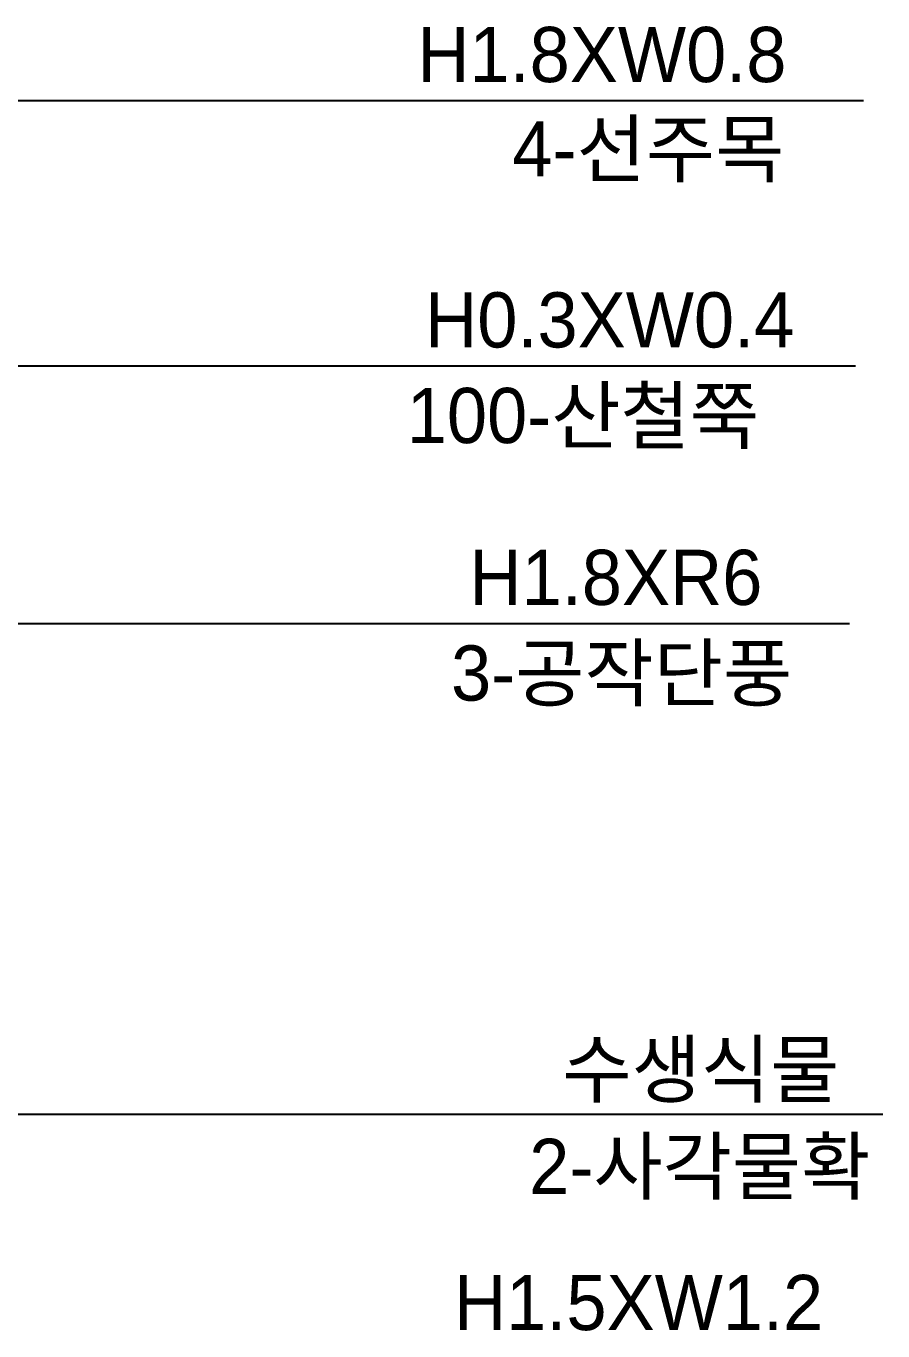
# Model space of a CAD drawing. Header units: inches. Extents: x 58 to 28157, y 27 to 25596.
# Drawn here: x 21463 to 24180, y 10263 to 14402 of the extents above; entities that cross this region are included whole.
import ezdxf
from ezdxf.enums import TextEntityAlignment as Align

# ---------------------------------------------------------------- set-up
doc = ezdxf.new("R2010")
doc.units = ezdxf.units.IN
doc.header["$MEASUREMENT"] = 0
for name, color, linetype in [('00-DIM', 1, 'Continuous'), ('DIM', 8, 'Continuous'), ('PLANT-04-INCHUL-LINE', 1, 'Continuous'), ('PLANT-05-INCHUL-TEXT', 7, 'Continuous')]:
    doc.layers.add(name, color=color, linetype=linetype)
doc.styles.add('GHS', font='Dotum.ttf')
doc.styles.add('돋음', font='Dotum.ttf')
doc.dimstyles.new('small', dxfattribs={"dimscale": 1200, "dimtxt": 3, "dimasz": 2, "dimexe": 0, "dimexo": 0, "dimgap": 1, "dimtad": 1, "dimdec": 0, "dimrnd": 0.25, "dimzin": 12, "dimdsep": 46, "dimlunit": 6, "dimtxsty": '돋음', "dimblk": 'DOTSMALL', "dimcen": 5, "dimclrd": 1, "dimclre": 1, "dimclrt": 256, "dimazin": 0, "dimtfac": 1, "dimtdec": 0, "dimtmove": 0, "dimatfit": 2, "dimldrblk": 'DATUMFILLED', "dimfxl": 0, "dimtolj": 1, "dimtzin": 0, "dimarcsym": 0})

# ---------------------------------------------------------------- blocks, each defined once
blk = doc.blocks.new('_DOTSMALL')
at = {"color": 0, "linetype": 'ByBlock', "const_width": 0.5}
blk.add_lwpolyline([(-0.0625, 0, 1), (0.0625, 0, 1)], format="xyb", close=True, dxfattribs=at)
blk = doc.blocks.new('DOT')
at = {"layer": 'DIM', "color": 0, "linetype": 'ByBlock'}
blk.add_line((-0.5, 0), (-1, 0), dxfattribs=at)
at = {"layer": 'DIM', "color": 0, "linetype": 'ByBlock', "const_width": 0.5}
blk.add_lwpolyline([(-0.25, 0, 1), (0.25, 0, 1)], format="xyb", close=True, dxfattribs=at)

msp = doc.modelspace()

# ---------------------------------------------------------------- linework, layer by layer
at = {"layer": 'PLANT-04-INCHUL-LINE'}
for p, q in [((19830.8, 14165.7), (21731.5, 14165.7)), ((21731.5, 14165.7), (24118.2, 14165.7)), ((19921.6, 13323.9), (21879.9, 13323.9)), ((21879.9, 13323.9), (24093, 13323.9)), ((19600.3, 12507), (24074, 12507))]:
    msp.add_line(p, q, dxfattribs=at)

# ---------------------------------------------------------------- texts
at = {"layer": 'PLANT-05-INCHUL-TEXT', "style": 'GHS'}
for s, p in [('H1.8XW0.8', (22703.7, 14224)), ('4-선주목', (23005.3, 13924.6)), ('H0.3XW0.4', (22728.6, 13382.2)), ('100-산철쭉', (22670.3, 13078.9)), ('H1.8XR6', (22869.1, 12565.4)), ('3-공작단풍', (22810.8, 12262)), ('H1.5XW1.2', (22820.3, 10265.1))]:
    msp.add_text(s, height=175, dxfattribs=at).set_placement(p)
for s, p in [('수생식물', (24042.2, 11092.3)), ('2-사각물확', (24140.5, 10784.5))]:
    msp.add_text(s, height=175, dxfattribs=at).set_placement(p, align=Align.MIDDLE_RIGHT)

# ---------------------------------------------------------------- leaders
at = {"layer": '00-DIM', "color": 1}
msp.add_leader([(18949.8, 10950), (24180.2, 10950)], dimstyle='small', override={"dimscale": 50, "dimasz": 1, "dimexe": 2.5, "dimexo": 2, "dimtxsty": 'GHS', "dimcen": 1, "dimclrt": 7, "dimtofl": 0, "dimldrblk": 'Dot'}, dxfattribs=at)

doc.saveas('drawing.dxf')
